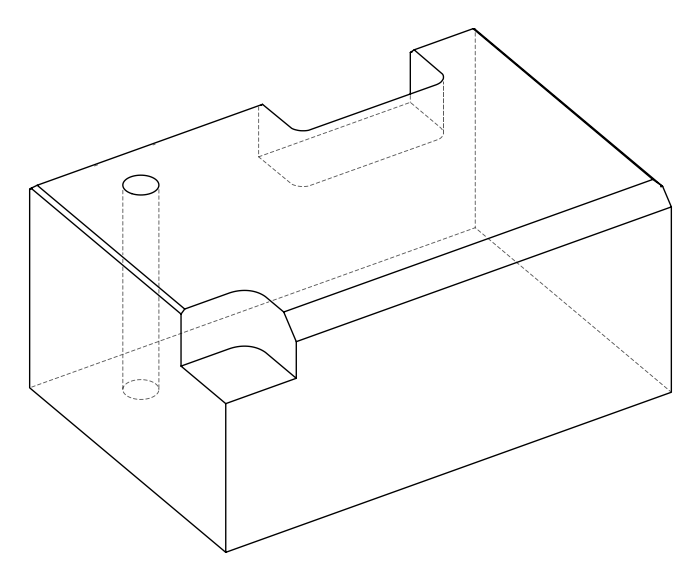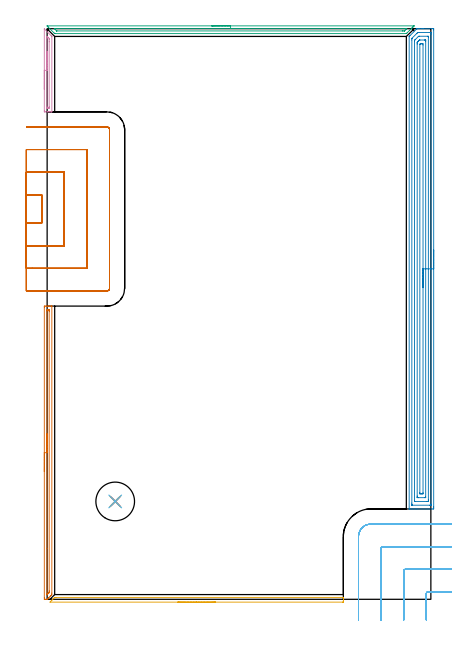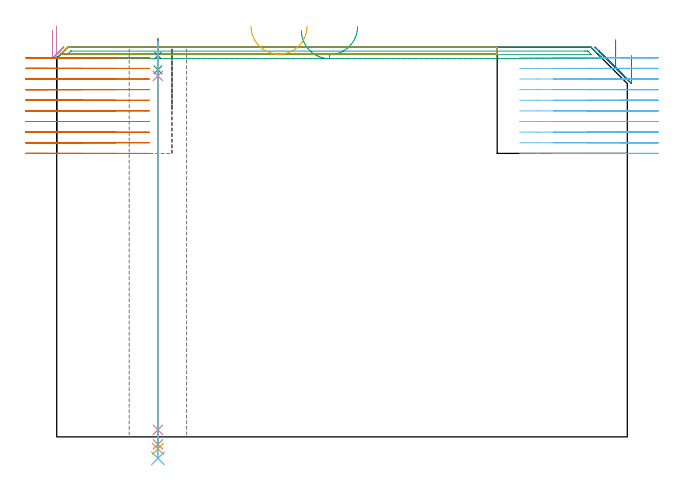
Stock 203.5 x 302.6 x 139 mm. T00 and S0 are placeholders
(PLAN: 12 operations, 6 tool changes, 41.2 min)
(1 AREA_MILL | FG_CHAMFER_SURFACE | UGT0205_001 | 2.64 min | 1268 mm3)
(2 AREA_MILL_1 | FG_CHAMFER_SURFACE_1 | UGT0205_001 | 10.41 min | 22092 mm3)
(3 AREA_MILL_2 | FG_CHAMFER_SURFACE_2 | UGT0205_001 | 3.22 min | 1614 mm3)
(4 AREA_MILL_3 | FG_CHAMFER_SURFACE_3 | UGT0205_001 | 0.83 min | 356 mm3)
(5 AREA_MILL_4 | FG_CHAMFER_SURFACE_4 | UGT0205_001 | 1.39 min | 486 mm3)
(6 MILL_CORNER_NOTCH_RECTANGULAR | CORNER_NOTCH_RECTANGULAR | NXT0201_012 | Follow Part, ap 4, ae 75% | 5.98 min | 81926 mm3)
(7 MILL_SLOT | SLOT_PARTIAL_RECTANGULAR | NXT0201_012 | Follow Part, ap 4, ae 75% | 14.88 min | 158941 mm3)
(8 SPOT_DRILL | STEP1HOLE | NXT0321_9005460120000 | 0.05 min | 180 mm3)
(9 DRILL_BLIND_HOLE_INTO_CENTER | STEP1HOLE | UGT0301_178 | 0.04 min | 123 mm3)
(10 GUN_DRILL_THROUGH_HOLE | STEP1HOLE | UGT0307_001 | 0.62 min | 2564 mm3)
(11 SPADE_DRILL_TO_ENLARGE_THROUGH_HOLE | STEP1HOLE | UGT0306_003 | 0.58 min | 14156 mm3)
(12 DRILL_TO_ENLARGE_THROUGH_HOLE | STEP1HOLE | UGT0301_050 | 0.6 min | 28831 mm3)
(TOOL UGT0205_001 | Chamfer Mill 20 x 3 x 45 deg. | D20 FL50 Z2)
(TOOL NXT0201_012 | ENDMILL 16mm [2P460-1600-NA 1630] | D16 FL38 Z6)
(TOOL NXT0321_9005460120000 | NC Spot Drill, 142deg, 12mm, Carbide, Uncoated | D12 PA142 FL30 Z2)
(TOOL UGT0301_178 | Twist Drill 5.4 mm | D5.4 PA118 FL55 Z2)
(TOOL UGT0307_001 | Gun Drill 5 mm | D5 PA130 FL24 Z1)
(TOOL UGT0306_003 | Spade Drill 12.5mm | D12.5 PA132 FL10 Z2)
(TOOL UGT0301_050 | Twist Drill 20.5 mm | D20.5 PA118 FL145 Z2)
(OP 1 AREA_MILL)
G17 G21 G94 G90
T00 M6
G54
G17 G0 G90 X-1.5 Y67.75 S1061 M3
G43 Z149. H0
Z145.
G94 G1 Y67.788 Z144.128 F250.
Y67.902 Z143.263
Y68.091 Z142.412
Y68.353 Z141.58
Y68.687 Z140.774
Y69.09 Z140.
Y69.558 Z139.264
Y70.09 Z138.572
Y70.679 Z137.929
Y71.322 Z137.34
Y72.014 Z136.808
Y72.75 Z136.34
Y73.524 Z135.937
Y74.33 Z135.603
Y75.162 Z135.341
Y76.014 Z135.152
Y76.878 Z135.038
Y77.75 Z135.
Y154.902
X-1.498 Y155.171
X-1.493 Y155.49 Z135.002
X-1.236 Y155.5 Z135.258
X-0.664 Z135.833
X-0.368 Z136.129
X0.204 Z136.701
X0.5 Z136.996
X1.092 Z137.592
X1.368 Z137.867
X2.32 Z138.819
X2.41 Y155.499 Z138.902
X2.45 Y155.497 Z138.941
X2.497 Y155.49 Z138.988
X2.5 Y155.348 Z139.
Y3.274
X2.495 Y2.497 Z138.991
X2.383 Y2.382 Z138.88
X2.236 Y2.235 Z138.735
X1.936 Y1.936 Z138.436
X1.657 Y1.655 Z138.152
X0.929 Y0.929 Z137.429
X0.6 Y0.598 Z137.096
X0.153 Y0.152 Z136.651
X0.066 Y0.067 Z136.564
X0.006 Y0.01 Z136.503
X-0.23 Y0. Z136.269
X-0.644 Z135.855
X-1.112 Z135.384
X-1.236 Y0.001 Z135.259
X-1.491 Y0.004 Z135.005
X-1.494 Y0.02 Z135.003
X-1.499 Y0.152 Z135.001
X-1.5 Y0.869 Z135.
Y77.75
X-0.086 Z136.414
X-0.085 Y152.828 Z136.415
X-0.084 Y153.118 Z136.416
X-0.08 Y153.419 Z136.42
X-0.079 Y153.485 Z136.421
X0.005 Y153.491 Z136.505
X0.131 Y153.497 Z136.631
X0.5 Y153.499 Z137.
X0.998 Y153.498 Z137.498
X1.067 Y153.492 Z137.567
X1.079 Y153.49 Z137.579
X1.081 Y153.468 Z137.581
X1.084 Y153.41 Z137.584
X1.085 Y153.118 Z137.585
X1.086 Y152.516 Z137.586
X1.085 Y4.456 Z137.585
X1.084 Y4.166 Z137.584
X1.079 Y3.571 Z137.579
X1.075 Y3.536 Z137.575
X1.058 Y3.515 Z137.558
X1.008 Y3.461 Z137.508
X0.824 Y3.274 Z137.324
X-0.069 Y2.382 Z136.431
X-0.073 Z136.427
X-0.079 Z136.421
X-0.08 Y2.411 Z136.42
X-0.085 Y2.983 Z136.415
X-0.086 Y26.962 Z136.414
Y77.75
Y78.622 Z136.452
Y79.486 Z136.566
Y80.338 Z136.755
Y81.17 Z137.017
Y81.976 Z137.351
Y82.75 Z137.754
Y83.486 Z138.223
Y84.178 Z138.754
Y84.821 Z139.343
Y85.41 Z139.986
Y85.942 Z140.678
Y86.41 Z141.414
Y86.813 Z142.188
Y87.147 Z142.994
Y87.409 Z143.826
Y87.598 Z144.678
Y87.712 Z145.543
Y87.75 Z146.414
G0 Z149.
M5
M2
(OP 2 AREA_MILL_1)
G17 G21 G94 G90
T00 M6
G54
G17 G0 G90 X205. Y185.25 S1061 M3
G43 Z149. H0
Z136.
G94 G1 Y185.212 Z135.128 F250.
Y185.098 Z134.264
Y184.909 Z133.412
Y184.647 Z132.58
Y184.313 Z131.774
Y183.91 Z131.
Y183.442 Z130.264
Y182.91 Z129.572
Y182.321 Z128.929
Y181.678 Z128.34
Y180.986 Z127.809
Y180.25 Z127.34
Y179.476 Z126.937
Y178.67 Z126.603
Y177.838 Z126.341
Y176.986 Z126.152
Y176.122 Z126.038
Y175.25 Z126.
Y49.022
X204.999 Y48.507 Z126.001
X204.996 Y48.133 Z126.002
X204.993 Y47.91 Z126.005
X204.63 Y47.9 Z126.368
X195.873 Z135.122
X194.437 Z136.56
X193.246 Z137.749
X192.267 Z138.733
X192.132 Y47.901 Z138.86
X192.088 Y47.903 Z138.904
X192.002 Y47.91 Z138.988
X192. Y48.061 Z139.
Y298.423
X192.004 Y298.494 Z138.99
X192.045 Y298.546 Z138.952
X192.369 Y298.869 Z138.631
X195.961 Y302.462 Z135.038
X196.004 Y302.506 Z134.992
X196.098 Y302.59 Z134.894
X196.185 Y302.598 Z134.807
X196.626 Y302.6 Z134.373
X196.994 Z134.006
X197.624 Z133.371
X198.815 Z132.182
X199.376 Z131.619
X204.63 Z126.368
X204.914 Y302.596 Z126.084
X204.992 Y302.59 Z126.005
X204.999 Y302.509 Z125.999
X205. Y301.993 Z126.
Y175.25
X203.586 Z127.414
Y50.464
X203.585 Y50.292 Z127.415
X203.58 Y49.933 Z127.42
X203.579 Y49.917 Z127.421
X203.561 Y49.91 Z127.439
X203.494 Y49.905 Z127.506
X203.391 Y49.902 Z127.609
X203.263 Y49.9 Z127.737
X202.878 Z128.122
X193.63 Y49.901 Z137.37
X193.473 Y49.904 Z137.527
X193.444 Y49.907 Z137.556
X193.421 Y49.911 Z137.579
X193.42 Y49.947 Z137.58
X193.416 Y50.119 Z137.584
X193.415 Y50.292 Z137.585
X193.414 Y51.013 Z137.586
Y296.638
X193.416 Y297.357 Z137.584
X193.42 Y297.443 Z137.58
X193.422 Y297.46 Z137.578
X193.435 Y297.478 Z137.565
X193.482 Y297.53 Z137.518
X196.014 Y300.064 Z134.986
X196.159 Y300.208 Z134.841
X196.462 Y300.5 Z134.538
X196.558 Y300.59 Z134.442
X196.749 Y300.593 Z134.251
X197.241 Y300.599 Z133.759
X203.37 Z127.63
X203.527 Y300.596 Z127.473
X203.555 Y300.593 Z127.445
X203.579 Y300.589 Z127.421
X203.58 Y300.553 Z127.42
X203.584 Y300.381 Z127.416
X203.585 Y300.208 Z127.415
X203.586 Y299.487 Z127.414
Y175.25
X202.172 Z128.828
X202.171 Y52.798 Z128.829
X202.167 Y52.077 Z128.833
X202.165 Y51.912 Z128.835
X202.003 Y51.908 Z128.997
X201.3 Y51.9 Z129.7
X195.17 Y51.901 Z135.83
X194.997 Y51.906 Z136.003
X194.835 Y51.915 Z136.165
X194.831 Y52.077 Z136.169
X194.829 Y52.249 Z136.171
Y295.917
X194.831 Y296.089 Z136.169
X194.836 Y296.425 Z136.164
X194.997 Y296.597 Z136.003
X195.017 Y296.618 Z135.983
X196.823 Y298.423 Z134.177
X196.987 Y298.576 Z134.013
X197.277 Y298.592 Z133.723
X197.451 Y298.599 Z133.549
X201.83 Z129.17
X202.003 Y298.594 Z128.997
X202.165 Y298.585 Z128.835
X202.169 Y298.423 Z128.831
X202.171 Y298.251 Z128.829
X202.172 Y175.25 Z128.828
X200.757 Z130.243
Y54.24
X200.754 Y54.067 Z130.246
X200.75 Y53.932 Z130.25
X200.744 Y53.909 Z130.256
X200.723 Y53.906 Z130.277
X200.671 Y53.903 Z130.329
X200.251 Y53.9 Z130.749
X196.749 Z134.251
X196.711 Z134.289
X196.334 Y53.91 Z134.666
X196.249 Y53.913 Z134.751
X196.246 Y53.971 Z134.754
X196.244 Y54.032 Z134.756
X196.243 Y54.378 Z134.757
Y54.755
Y294.475
X196.245 Y294.853 Z134.755
X196.248 Y295.362 Z134.752
X196.26 Y295.399 Z134.74
X196.284 Y295.428 Z134.716
X196.351 Y295.5 Z134.649
X196.594 Y295.745 Z134.406
X196.749 Y295.9 Z134.251
X197.115 Y296.265 Z133.885
X197.287 Y296.433 Z133.713
X197.425 Y296.564 Z133.575
X197.469 Y296.59 Z133.531
X197.52 Y296.594 Z133.48
X197.624 Y296.599 Z133.376
X197.661 Y296.6 Z133.339
X200.251 Z130.749
X200.289 Z130.711
X200.666 Y296.59 Z130.334
X200.751 Y296.587 Z130.249
X200.754 Y296.529 Z130.246
X200.756 Y296.468 Z130.244
X200.757 Y296.122 Z130.243
Y295.745
Y175.25
X199.343 Z131.657
Y56.54
X199.336 Y56.111 Z131.664
X199.33 Y55.91 Z131.67
X199.124 Y55.904 Z131.876
X198.5 Y55.901 Z132.5
X198.251 Z132.749
X197.775 Y55.91 Z133.225
X197.664 Y55.913 Z133.336
X197.657 Y56.54 Z133.343
X197.658 Y294.175 Z133.342
X197.659 Y294.282 Z133.341
X197.663 Y294.335 Z133.337
X197.666 Y294.356 Z133.334
X197.681 Y294.373 Z133.319
X197.891 Y294.581 Z133.109
X198.5 Y294.594 Z132.5
X198.75 Y294.597 Z132.25
X199.225 Y294.59 Z131.775
X199.336 Y294.587 Z131.664
X199.343 Y293.96 Z131.657
Y175.25
Y174.378 Z131.695
Y173.514 Z131.809
Y172.662 Z131.998
Y171.83 Z132.26
Y171.024 Z132.594
Y170.25 Z132.997
Y169.514 Z133.465
Y168.822 Z133.996
Y168.179 Z134.586
Y167.59 Z135.229
Y167.058 Z135.921
Y166.59 Z136.657
Y166.187 Z137.431
Y165.853 Z138.237
Y165.591 Z139.069
Y165.402 Z139.92
Y165.288 Z140.785
Y165.25 Z141.657
G0 Z149.
M5
M2
(OP 3 AREA_MILL_2)
G17 G21 G94 G90
T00 M6
G54
G17 G0 G90 X87.281 Y304.1 S1061 M3
G43 Z149. H0
Z144.9
G94 G1 X87.319 Z144.028 F250.
X87.433 Z143.164
X87.622 Z142.312
X87.884 Z141.48
X88.218 Z140.674
X88.621 Z139.9
X89.09 Z139.164
X89.621 Z138.472
X90.21 Z137.829
X90.853 Z137.24
X91.545 Z136.708
X92.281 Z136.24
X93.055 Z135.837
X93.861 Z135.503
X94.693 Z135.241
X95.545 Z135.052
X96.41 Z134.938
X97.281 Z134.9
X194.454 Y304.099 Z134.901
X194.484 Y304.098 Z134.902
X194.588 Y304.089 Z134.903
X194.569 Y304.066 Z134.927
X194.454 Y303.953 Z135.045
X194.295 Y303.792 Z135.203
X194.14 Y303.639 Z135.359
X194.008 Y303.507 Z135.491
X193.859 Y303.357 Z135.639
X193.714 Y303.213 Z135.785
X193.563 Y303.062 Z135.936
X193.423 Y302.921 Z136.075
X192.225 Y301.724 Z137.273
X190.808 Y300.308 Z138.691
X190.629 Y300.129 Z138.87
X190.52 Y300.022 Z138.974
X190.495 Y300.005 Z138.991
X190.443 Y300. Z139.
X4.125
X4.005 Y300.004 Z138.989
X3.948 Y300.054 Z138.942
X3.723 Y300.278 Z138.722
X0.559 Y303.447 Z135.552
X0.336 Y303.676 Z135.322
X0.223 Y303.792 Z135.206
X0.113 Y303.912 Z135.086
X0.033 Y303.999 Z134.998
X-0.019 Y304.068 Z134.928
X0.038 Y304.099 Z134.899
X0.113 Y304.1 Z134.9
X0.244
X97.281
Y302.686 Z136.314
X190.236 Y302.685 Z136.315
X190.442 Y302.684 Z136.316
X190.688 Y302.681 Z136.319
X190.714 Y302.68 Z136.32
X190.704 Y302.666 Z136.334
X190.535 Y302.488 Z136.512
X190.442 Y302.392 Z136.608
X189.829 Y301.779 Z137.221
X189.551 Y301.503 Z137.497
X189.479 Y301.439 Z137.561
X189.456 Y301.421 Z137.579
X189.43 Y301.419 Z137.581
X189.308 Y301.416 Z137.584
X188.659 Y301.414 Z137.586
X188.419
X5.179 Y301.415 Z137.585
X5.098 Y301.416 Z137.584
X5.058 Y301.418 Z137.582
X5.042 Y301.421 Z137.579
X5.017 Y301.44 Z137.56
X4.403 Y302.05 Z136.95
X4.125 Y302.328 Z136.672
X3.798 Y302.665 Z136.335
X3.786 Y302.679 Z136.321
X3.79 Y302.68 Z136.32
X3.836 Y302.683 Z136.317
X3.932 Y302.685 Z136.315
X97.281 Y302.686 Z136.314
X98.153 Z136.352
X99.018 Z136.466
X99.869 Z136.655
X100.701 Z136.917
X101.507 Z137.251
X102.281 Z137.654
X103.017 Z138.123
X103.709 Z138.654
X104.352 Z139.243
X104.942 Z139.886
X105.473 Z140.578
X105.941 Z141.314
X106.344 Z142.088
X106.678 Z142.894
X106.94 Z143.726
X107.129 Z144.578
X107.243 Z145.443
X107.281 Z146.314
G0 Z149.
M5
M2
(OP 4 AREA_MILL_3)
G17 G21 G94 G90
T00 M6
G54
G17 G0 G90 X-1.5 Y270.5 S1061 M3
G43 Z149. H0
Z145.
G94 G1 Y270.538 Z144.128 F250.
Y270.652 Z143.264
Y270.841 Z142.412
Y271.103 Z141.58
Y271.437 Z140.774
Y271.84 Z140.
Y272.308 Z139.264
Y272.84 Z138.572
Y273.429 Z137.929
Y274.072 Z137.34
Y274.764 Z136.808
Y275.5 Z136.34
Y276.274 Z135.937
Y277.08 Z135.603
Y277.912 Z135.341
Y278.764 Z135.152
Y279.628 Z135.038
Y280.5 Z135.
Y302.175
X-1.499 Y302.449 Z134.999
X-1.496 Y302.483 Z135.002
X-1.495 Y302.484 Z135.003
X-1.467 Y302.468 Z135.031
X2.263 Y298.738 Z138.762
X2.441 Y298.557 Z138.937
X2.497 Y298.495 Z138.989
X2.5 Y298.336 Z139.
Y258.651
X2.497 Y258.51 Z138.988
X2.413 Y258.504 Z138.905
X2.322 Y258.5 Z138.821
X1.65 Z138.149
X1.086 Z137.586
X0.5 Z136.996
X0.207 Z136.704
X-1.111 Z135.384
X-1.236 Y258.503 Z135.258
X-1.493 Y258.51 Z135.002
X-1.497 Y258.828 Z135.
X-1.5 Y259.097
Y280.5
X-0.086 Z136.414
X-0.085 Y297.444 Z136.415
X-0.083 Y298.043 Z136.417
X-0.079 Y298.336 Z136.421
X-0.07 Y298.609 Z136.43
X0.21 Y298.336 Z136.71
X0.5 Y298.042 Z137.
X1.079 Y297.444 Z137.579
X1.084 Y296.845 Z137.584
X1.086 Y295.661 Z137.586
X1.085 Y261.171 Z137.585
X1.084 Y260.88 Z137.584
X1.08 Y260.58 Z137.58
X1.079 Y260.514 Z137.579
X0.993 Y260.508 Z137.493
X0.868 Y260.502 Z137.368
X0.5 Y260.501 Z137.
X0. Y260.502 Z136.5
X-0.067 Y260.508 Z136.433
X-0.079 Y260.51 Z136.421
X-0.081 Y260.531 Z136.419
X-0.084 Y260.588 Z136.416
X-0.085 Y260.88 Z136.415
X-0.086 Y261.482 Z136.414
Y280.5
Y281.372 Z136.452
Y282.236 Z136.566
Y283.088 Z136.755
Y283.92 Z137.017
Y284.726 Z137.351
Y285.5 Z137.754
Y286.236 Z138.223
Y286.928 Z138.754
Y287.571 Z139.343
Y288.16 Z139.986
Y288.692 Z140.678
Y289.16 Z141.414
Y289.563 Z142.188
Y289.897 Z142.994
Y290.159 Z143.826
Y290.348 Z144.678
Y290.462 Z145.543
Y290.5 Z146.414
G0 Z149.
M5
M2
(OP 5 AREA_MILL_4)
G17 G21 G94 G90
T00 M6
G54
G17 G0 G90 X89.3 Y-1.5 S1061 M3
G43 Z149. H0
Z146.5
G94 G1 X89.262 Z145.628 F250.
X89.148 Z144.764
X88.959 Z143.912
X88.697 Z143.08
X88.363 Z142.274
X87.96 Z141.5
X87.491 Z140.764
X86.96 Z140.072
X86.371 Z139.429
X85.728 Z138.84
X85.036 Z138.309
X84.3 Z137.84
X83.526 Z137.437
X82.72 Z137.103
X81.888 Z136.841
X81.036 Z136.652
X80.172 Z136.538
X79.3 Z136.5
X1.502 Y-1.499
X2.551 Y-0.448 Z137.551
X3.333 Y0.334 Z138.332
X3.444 Y0.445 Z138.442
X3.625 Y0.626 Z138.624
X3.726 Y0.727 Z138.726
X3.89 Y0.89 Z138.888
X3.998 Y0.995 Z138.991
X4.782 Y1. Z139.
X156.941
X157.09 Y0.998 Z138.988
X157.098 Y0.868 Z138.861
X157.1 Y0.734 Z138.733
Y0.374 Z138.373
Y-0.25 Z137.745
Y-1.437 Z136.559
X157.097 Y-1.491 Z136.505
X156.941 Y-1.497 Z136.503
X156.751 Y-1.5 Z136.5
X79.3
X78.428 Z136.538
X77.563 Z136.652
X76.712 Z136.841
X75.88 Z137.103
X75.074 Z137.437
X74.3 Z137.84
X73.564 Z138.309
X72.872 Z138.84
X72.229 Z139.429
X71.64 Z140.072
X71.108 Z140.764
X70.64 Z141.5
X70.237 Z142.274
X69.903 Z143.08
X69.641 Z143.912
X69.452 Z144.764
X69.338 Z145.628
X69.3 Z146.5
G0 Z149.
M5
M2
(OP 6 MILL_CORNER_NOTCH_RECTANGULAR)
G17 G21 G94 G90
T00 M6
G54
G17 G0 G90 X214.5 Y3.922 S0 M3
G43 Z149. H1
Z135.21
G94 G1 X211.5 Y3.901 F250.
X211.252 Y3.9 F500.
X201.896
G3 X201.1 Y3.104 R0.8
G1 Y-8.
Y-11. F250.
G0 Z149.
X214.5 Y15.932
Z135.21
G1 X211.5 Y15.901
G2 X211.252 Y15.9 R24. F500.
G1 X189.896
G3 X189.1 Y15.104 R0.8
G1 Y-8.
Y-11. F250.
G0 Z149.
X214.499 Y27.965
Z135.21
G1 X211.5 Y27.903
G2 X211.252 Y27.9 R12. F500.
G1 X177.896
G3 X177.1 Y27.104 R0.8
G1 Y-8.
Y-11. F250.
G0 Z149.
X214.252 Y39.9
Z135.21
G1 X211.252
X171.7 F500.
G3 X165.1 Y33.3 R6.6
G1 Y-8.
Y-11. F250.
G0 Z149.
X214.5 Y3.9
Z131.42
G1 X211.5
X201.896 F500.
G3 X201.1 Y3.104 R0.8
G1 Y-8.
Y-11. F250.
G0 Z149.
X214.5 Y15.9
Z131.42
G1 X211.5
X189.896 F500.
G3 X189.1 Y15.104 R0.8
G1 Y-8.
Y-11. F250.
G0 Z149.
X214.5 Y27.9
Z131.42
G1 X211.5
X177.896 F500.
G3 X177.1 Y27.104 R0.8
G1 Y-8.
Y-11. F250.
G0 Z149.
X214.5 Y39.9
Z131.42
G1 X211.5
X171.7 F500.
G3 X165.1 Y33.3 R6.6
G1 Y-8.
Y-11. F250.
G0 Z149.
X214.5 Y3.9
Z127.63
G1 X211.5
X201.896 F500.
G3 X201.1 Y3.104 R0.8
G1 Y-8.
Y-11. F250.
G0 Z149.
X214.5 Y15.9
Z127.63
G1 X211.5
X189.896 F500.
G3 X189.1 Y15.104 R0.8
G1 Y-8.
Y-11. F250.
G0 Z149.
X214.5 Y27.9
Z127.63
G1 X211.5
X177.896 F500.
G3 X177.1 Y27.104 R0.8
G1 Y-8.
Y-11. F250.
G0 Z149.
X214.5 Y39.9
Z127.63
G1 X211.5
X171.7 F500.
G3 X165.1 Y33.3 R6.6
G1 Y-8.
Y-11. F250.
G0 Z149.
X214.5 Y3.9
Z123.84
G1 X211.5
X201.896 F500.
G3 X201.1 Y3.104 R0.8
G1 Y-8.
Y-11. F250.
G0 Z149.
X214.5 Y15.9
Z123.84
G1 X211.5
X189.896 F500.
G3 X189.1 Y15.104 R0.8
G1 Y-8.
Y-11. F250.
G0 Z149.
X214.5 Y27.9
Z123.84
G1 X211.5
X177.896 F500.
G3 X177.1 Y27.104 R0.8
G1 Y-8.
Y-11. F250.
G0 Z149.
X214.5 Y39.9
Z123.84
G1 X211.5
X171.7 F500.
G3 X165.1 Y33.3 R6.6
G1 Y-8.
Y-11. F250.
G0 Z149.
X214.5 Y3.9
Z120.05
G1 X211.5
X201.896 F500.
G3 X201.1 Y3.104 R0.8
G1 Y-8.
Y-11. F250.
G0 Z149.
X214.5 Y15.9
Z120.05
G1 X211.5
X189.896 F500.
G3 X189.1 Y15.104 R0.8
G1 Y-8.
Y-11. F250.
G0 Z149.
X214.5 Y27.9
Z120.05
G1 X211.5
X177.896 F500.
G3 X177.1 Y27.104 R0.8
G1 Y-8.
Y-11. F250.
G0 Z149.
X214.5 Y39.9
Z120.05
G1 X211.5
X171.7 F500.
G3 X165.1 Y33.3 R6.6
G1 Y-8.
Y-11. F250.
G0 Z149.
X214.5 Y3.9
Z116.26
G1 X211.5
X201.896 F500.
G3 X201.1 Y3.104 R0.8
G1 Y-8.
Y-11. F250.
G0 Z149.
X214.5 Y15.9
Z116.26
G1 X211.5
X189.896 F500.
G3 X189.1 Y15.104 R0.8
G1 Y-8.
Y-11. F250.
G0 Z149.
X214.5 Y27.9
Z116.26
G1 X211.5
X177.896 F500.
G3 X177.1 Y27.104 R0.8
G1 Y-8.
Y-11. F250.
G0 Z149.
X214.5 Y39.9
Z116.26
G1 X211.5
X171.7 F500.
G3 X165.1 Y33.3 R6.6
G1 Y-8.
Y-11. F250.
G0 Z149.
X214.5 Y3.9
Z112.47
G1 X211.5
X201.896 F500.
G3 X201.1 Y3.104 R0.8
G1 Y-8.
Y-11. F250.
G0 Z149.
X214.5 Y15.9
Z112.47
G1 X211.5
X189.896 F500.
G3 X189.1 Y15.104 R0.8
G1 Y-8.
Y-11. F250.
G0 Z149.
X214.5 Y27.9
Z112.47
G1 X211.5
X177.896 F500.
G3 X177.1 Y27.104 R0.8
G1 Y-8.
Y-11. F250.
G0 Z149.
X214.5 Y39.9
Z112.47
G1 X211.5
X171.7 F500.
G3 X165.1 Y33.3 R6.6
G1 Y-8.
Y-11. F250.
G0 Z149.
X214.5 Y3.9
Z108.68
G1 X211.5
X201.896 F500.
G3 X201.1 Y3.104 R0.8
G1 Y-8.
Y-11. F250.
G0 Z149.
X214.5 Y15.9
Z108.68
G1 X211.5
X189.896 F500.
G3 X189.1 Y15.104 R0.8
G1 Y-8.
Y-11. F250.
G0 Z149.
X214.5 Y27.9
Z108.68
G1 X211.5
X177.896 F500.
G3 X177.1 Y27.104 R0.8
G1 Y-8.
Y-11. F250.
G0 Z149.
X214.5 Y39.9
Z108.68
G1 X211.5
X171.7 F500.
G3 X165.1 Y33.3 R6.6
G1 Y-8.
Y-11. F250.
G0 Z149.
X214.5 Y3.9
Z104.89
G1 X211.5
X201.896 F500.
G3 X201.1 Y3.104 R0.8
G1 Y-8.
Y-11. F250.
G0 Z149.
X214.5 Y15.9
Z104.89
G1 X211.5
X189.896 F500.
G3 X189.1 Y15.104 R0.8
G1 Y-8.
Y-11. F250.
G0 Z149.
X214.5 Y27.9
Z104.89
G1 X211.5
X177.896 F500.
G3 X177.1 Y27.104 R0.8
G1 Y-8.
Y-11. F250.
G0 Z149.
X214.5 Y39.9
Z104.89
G1 X211.5
X171.7 F500.
G3 X165.1 Y33.3 R6.6
G1 Y-8.
Y-11. F250.
G0 Z149.
X214.5 Y3.9
Z101.1
G1 X211.5
X201.896 F500.
G3 X201.1 Y3.104 R0.8
G1 Y-8.
Y-11. F250.
G0 Z149.
X214.5 Y15.9
Z101.1
G1 X211.5
X189.896 F500.
G3 X189.1 Y15.104 R0.8
G1 Y-8.
Y-11. F250.
G0 Z149.
X214.5 Y27.9
Z101.1
G1 X211.5
X177.896 F500.
G3 X177.1 Y27.104 R0.8
G1 Y-8.
Y-11. F250.
G0 Z149.
X214.5 Y39.9
Z101.1
G1 X211.5
X171.7 F500.
G3 X165.1 Y33.3 R6.6
G1 Y-8.
Y-11. F250.
G0 Z149.
M5
M2
(OP 7 MILL_SLOT)
G17 G21 G94 G90
T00 M6
G54
G17 G0 G90 X-11. Y199.5 S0 M3
G43 Z149. H1
Z135.21
G94 G1 X-8. F250.
X-2.9 F500.
Y214.5
X-8.
X-11. F250.
Y187.5
X-8.
X9.1 F500.
Y226.5
X-8.
X-11. F250.
Y175.5
X-8.
X21.1 F500.
Y238.5
X-8.
X-11. F250.
Y163.5
X-8.
X31.6 F500.
G3 X33.1 Y165. R1.5
G1 Y249.
G3 X31.6 Y250.5 R1.5
G1 X-8.
X-11. F250.
G0 Y199.5 Z131.42
G1 X-8.
X-2.9 F500.
Y214.5
X-8.
X-11. F250.
Y187.5
X-8.
X9.1 F500.
Y226.5
X-8.
X-11. F250.
Y175.5
X-8.
X21.1 F500.
Y238.5
X-8.
X-11. F250.
Y163.5
X-8.
X31.6 F500.
G3 X33.1 Y165. R1.5
G1 Y249.
G3 X31.6 Y250.5 R1.5
G1 X-8.
X-11. F250.
G0 Y199.5 Z127.63
G1 X-8.
X-2.9 F500.
Y214.5
X-8.
X-11. F250.
Y187.5
X-8.
X9.1 F500.
Y226.5
X-8.
X-11. F250.
Y175.5
X-8.
X21.1 F500.
Y238.5
X-8.
X-11. F250.
Y163.5
X-8.
X31.6 F500.
G3 X33.1 Y165. R1.5
G1 Y249.
G3 X31.6 Y250.5 R1.5
G1 X-8.
X-11. F250.
G0 Y199.5 Z123.84
G1 X-8.
X-2.9 F500.
Y214.5
X-8.
X-11. F250.
Y187.5
X-8.
X9.1 F500.
Y226.5
X-8.
X-11. F250.
Y175.5
X-8.
X21.1 F500.
Y238.5
X-8.
X-11. F250.
Y163.5
X-8.
X31.6 F500.
G3 X33.1 Y165. R1.5
G1 Y249.
G3 X31.6 Y250.5 R1.5
G1 X-8.
X-11. F250.
G0 Y199.5 Z120.05
G1 X-8.
X-2.9 F500.
Y214.5
X-8.
X-11. F250.
Y187.5
X-8.
X9.1 F500.
Y226.5
X-8.
X-11. F250.
Y175.5
X-8.
X21.1 F500.
Y238.5
X-8.
X-11. F250.
Y163.5
X-8.
X31.6 F500.
G3 X33.1 Y165. R1.5
G1 Y249.
G3 X31.6 Y250.5 R1.5
G1 X-8.
X-11. F250.
G0 Y199.5 Z116.26
G1 X-8.
X-2.9 F500.
Y214.5
X-8.
X-11. F250.
Y187.5
X-8.
X9.1 F500.
Y226.5
X-8.
X-11. F250.
Y175.5
X-8.
X21.1 F500.
Y238.5
X-8.
X-11. F250.
Y163.5
X-8.
X31.6 F500.
G3 X33.1 Y165. R1.5
G1 Y249.
G3 X31.6 Y250.5 R1.5
G1 X-8.
X-11. F250.
G0 Y199.5 Z112.47
G1 X-8.
X-2.9 F500.
Y214.5
X-8.
X-11. F250.
Y187.5
X-8.
X9.1 F500.
Y226.5
X-8.
X-11. F250.
Y175.5
X-8.
X21.1 F500.
Y238.5
X-8.
X-11. F250.
Y163.5
X-8.
X31.6 F500.
G3 X33.1 Y165. R1.5
G1 Y249.
G3 X31.6 Y250.5 R1.5
G1 X-8.
X-11. F250.
G0 Y199.5 Z108.68
G1 X-8.
X-2.9 F500.
Y214.5
X-8.
X-11. F250.
Y187.5
X-8.
X9.1 F500.
Y226.5
X-8.
X-11. F250.
Y175.5
X-8.
X21.1 F500.
Y238.5
X-8.
X-11. F250.
Y163.5
X-8.
X31.6 F500.
G3 X33.1 Y165. R1.5
G1 Y249.
G3 X31.6 Y250.5 R1.5
G1 X-8.
X-11. F250.
G0 Y199.5 Z104.89
G1 X-8.
X-2.9 F500.
Y214.5
X-8.
X-11. F250.
Y187.5
X-8.
X9.1 F500.
Y226.5
X-8.
X-11. F250.
Y175.5
X-8.
X21.1 F500.
Y238.5
X-8.
X-11. F250.
Y163.5
X-8.
X31.6 F500.
G3 X33.1 Y165. R1.5
G1 Y249.
G3 X31.6 Y250.5 R1.5
G1 X-8.
X-11. F250.
G0 Y199.5 Z101.1
G1 X-8.
X-2.9 F500.
Y214.5
X-8.
X-11. F250.
Y187.5
X-8.
X9.1 F500.
Y226.5
X-8.
X-11. F250.
Y175.5
X-8.
X21.1 F500.
Y238.5
X-8.
X-11. F250.
Y163.5
X-8.
X31.6 F500.
G3 X33.1 Y165. R1.5
G1 Y249.
G3 X31.6 Y250.5 R1.5
G1 X-8.
X-11. F250.
G0 Z149.
M5
M2
(OP 8 SPOT_DRILL)
G17 G21 G94 G90
T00 M6
G54
G17 G0 G90 X36.1 Y51.9 S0 M3
G43 Z149. H0
G94 G81 G98 Z136. F250. R142.
G80
M5
M2
(OP 9 DRILL_BLIND_HOLE_INTO_CENTER)
G17 G21 G94 G90
T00 M6
G54
G17 G0 G90 X36.1 Y51.9 S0 M3
G43 Z149. H0
G94 G81 G98 Z130.9 F250. R141.
G80
M5
M2
(OP 10 GUN_DRILL_THROUGH_HOLE)
G17 G21 G94 G90
T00 M6
G54
G17 G0 G90 X36.1 Y51.9 M8
G43 Z149. H0
Z137.322
S716 M3
G94 G1 Z128.736 F125. M26
G4 X.084
Z2.5 F250.
G4 X.084
Z-2.666 F125.
G4 X.084
M5
M9
G0 Z137.322
Z149.
M2
(OP 11 SPADE_DRILL_TO_ENLARGE_THROUGH_HOLE)
G17 G21 G94 G90
T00 M6
G54
G17 G0 G90 X36.1 Y51.9 S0 M3
G43 Z149. H0
G94 G73 G98 Z-4.283 F250. Q11.94 R141.
G80
M5
M2
(OP 12 DRILL_TO_ENLARGE_THROUGH_HOLE)
G17 G21 G94 G90
T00 M6
G54
G17 G0 G90 X36.1 Y51.9 S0 M3
G43 Z149. H0
G94 G73 G98 Z-7.659 F250. Q18.332 R141.
G80
M5
M2
